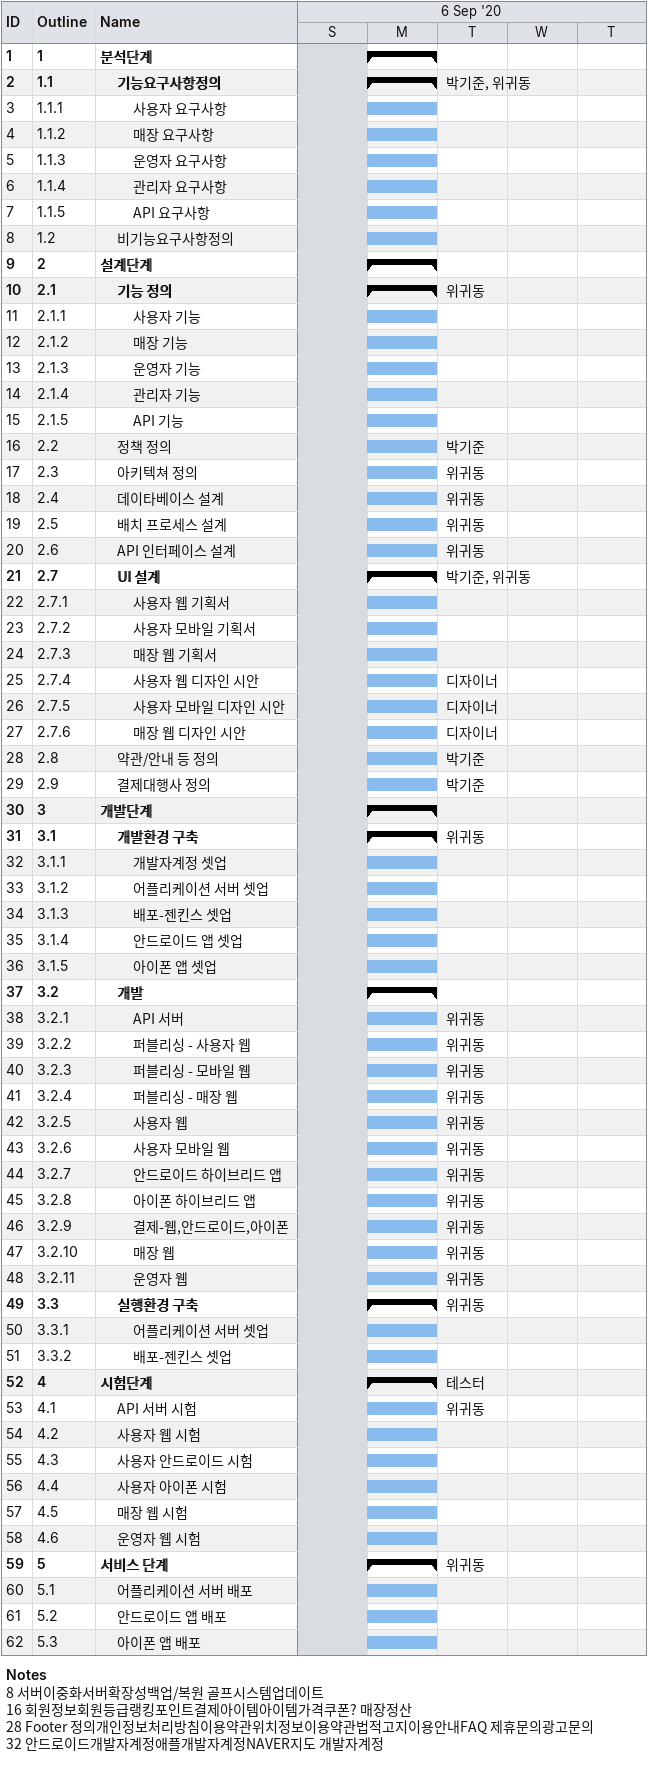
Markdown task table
| ID | WBS | Task | Start | Finish | Resources |
|---|---|---|---|---|---|
| 1 | 1 | **분석단계** | 2020-09-07 | 2020-09-07 |  |
| 2 | 1.1 | **기능요구사항정의** | 2020-09-07 | 2020-09-07 | 박기준, 위귀동 |
| 3 | 1.1.1 | 사용자 요구사항 | 2020-09-07 | 2020-09-07 |  |
| 4 | 1.1.2 | 매장 요구사항 | 2020-09-07 | 2020-09-07 |  |
| 5 | 1.1.3 | 운영자 요구사항 | 2020-09-07 | 2020-09-07 |  |
| 6 | 1.1.4 | 관리자 요구사항 | 2020-09-07 | 2020-09-07 |  |
| 7 | 1.1.5 | API 요구사항 | 2020-09-07 | 2020-09-07 |  |
| 8 | 1.2 | 비기능요구사항정의 | 2020-09-07 | 2020-09-07 |  |
| 9 | 2 | **설계단계** | 2020-09-07 | 2020-09-07 |  |
| 10 | 2.1 | **기능 정의** | 2020-09-07 | 2020-09-07 | 위귀동 |
| 11 | 2.1.1 | 사용자 기능 | 2020-09-07 | 2020-09-07 |  |
| 12 | 2.1.2 | 매장 기능 | 2020-09-07 | 2020-09-07 |  |
| 13 | 2.1.3 | 운영자 기능 | 2020-09-07 | 2020-09-07 |  |
| 14 | 2.1.4 | 관리자 기능 | 2020-09-07 | 2020-09-07 |  |
| 15 | 2.1.5 | API 기능 | 2020-09-07 | 2020-09-07 |  |
| 16 | 2.2 | 정책 정의 | 2020-09-07 | 2020-09-07 | 박기준 |
| 17 | 2.3 | 아키텍쳐 정의 | 2020-09-07 | 2020-09-07 | 위귀동 |
| 18 | 2.4 | 데이타베이스 설계 | 2020-09-07 | 2020-09-07 | 위귀동 |
| 19 | 2.5 | 배치 프로세스 설계 | 2020-09-07 | 2020-09-07 | 위귀동 |
| 20 | 2.6 | API 인터페이스 설계 | 2020-09-07 | 2020-09-07 | 위귀동 |
| 21 | 2.7 | **UI 설계** | 2020-09-07 | 2020-09-07 | 박기준, 위귀동 |
| 22 | 2.7.1 | 사용자 웹 기획서 | 2020-09-07 | 2020-09-07 |  |
| 23 | 2.7.2 | 사용자 모바일 기획서 | 2020-09-07 | 2020-09-07 |  |
| 24 | 2.7.3 | 매장 웹 기획서 | 2020-09-07 | 2020-09-07 |  |
| 25 | 2.7.4 | 사용자 웹 디자인 시안 | 2020-09-07 | 2020-09-07 | 디자이너 |
| 26 | 2.7.5 | 사용자 모바일 디자인 시안 | 2020-09-07 | 2020-09-07 | 디자이너 |
| 27 | 2.7.6 | 매장 웹 디자인 시안 | 2020-09-07 | 2020-09-07 | 디자이너 |
| 28 | 2.8 | 약관/안내 등 정의 | 2020-09-07 | 2020-09-07 | 박기준 |
| 29 | 2.9 | 결제대행사 정의 | 2020-09-07 | 2020-09-07 | 박기준 |
| 30 | 3 | **개발단계** | 2020-09-07 | 2020-09-07 |  |
| 31 | 3.1 | **개발환경 구축** | 2020-09-07 | 2020-09-07 | 위귀동 |
| 32 | 3.1.1 | 개발자계정 셋업 | 2020-09-07 | 2020-09-07 |  |
| 33 | 3.1.2 | 어플리케이션 서버 셋업 | 2020-09-07 | 2020-09-07 |  |
| 34 | 3.1.3 | 배포-젠킨스 셋업 | 2020-09-07 | 2020-09-07 |  |
| 35 | 3.1.4 | 안드로이드 앱 셋업 | 2020-09-07 | 2020-09-07 |  |
| 36 | 3.1.5 | 아이폰 앱 셋업 | 2020-09-07 | 2020-09-07 |  |
| 37 | 3.2 | **개발** | 2020-09-07 | 2020-09-07 |  |
| 38 | 3.2.1 | API 서버 | 2020-09-07 | 2020-09-07 | 위귀동 |
| 39 | 3.2.2 | 퍼블리싱 - 사용자 웹 | 2020-09-07 | 2020-09-07 | 위귀동 |
| 40 | 3.2.3 | 퍼블리싱 - 모바일 웹 | 2020-09-07 | 2020-09-07 | 위귀동 |
| 41 | 3.2.4 | 퍼블리싱 - 매장 웹 | 2020-09-07 | 2020-09-07 | 위귀동 |
| 42 | 3.2.5 | 사용자 웹 | 2020-09-07 | 2020-09-07 | 위귀동 |
| 43 | 3.2.6 | 사용자 모바일 웹 | 2020-09-07 | 2020-09-07 | 위귀동 |
| 44 | 3.2.7 | 안드로이드 하이브리드 앱 | 2020-09-07 | 2020-09-07 | 위귀동 |
| 45 | 3.2.8 | 아이폰 하이브리드 앱 | 2020-09-07 | 2020-09-07 | 위귀동 |
| 46 | 3.2.9 | 결제-웹,안드로이드,아이폰 | 2020-09-07 | 2020-09-07 | 위귀동 |
| 47 | 3.2.10 | 매장 웹 | 2020-09-07 | 2020-09-07 | 위귀동 |
| 48 | 3.2.11 | 운영자 웹 | 2020-09-07 | 2020-09-07 | 위귀동 |
| 49 | 3.3 | **실행환경 구축** | 2020-09-07 | 2020-09-07 | 위귀동 |
| 50 | 3.3.1 | 어플리케이션 서버 셋업 | 2020-09-07 | 2020-09-07 |  |
| 51 | 3.3.2 | 배포-젠킨스 셋업 | 2020-09-07 | 2020-09-07 |  |
| 52 | 4 | **시험단계** | 2020-09-07 | 2020-09-07 | 테스터 |
| 53 | 4.1 | API 서버 시험 | 2020-09-07 | 2020-09-07 | 위귀동 |
| 54 | 4.2 | 사용자 웹 시험 | 2020-09-07 | 2020-09-07 |  |
| 55 | 4.3 | 사용자 안드로이드 시험 | 2020-09-07 | 2020-09-07 |  |
| 56 | 4.4 | 사용자 아이폰 시험 | 2020-09-07 | 2020-09-07 |  |
| 57 | 4.5 | 매장 웹 시험 | 2020-09-07 | 2020-09-07 |  |
| 58 | 4.6 | 운영자 웹 시험 | 2020-09-07 | 2020-09-07 |  |
| 59 | 5 | **서비스 단계** | 2020-09-07 | 2020-09-07 | 위귀동 |
| 60 | 5.1 | 어플리케이션 서버 배포 | 2020-09-07 | 2020-09-07 |  |
| 61 | 5.2 | 안드로이드 앱 배포 | 2020-09-07 | 2020-09-07 |  |
| 62 | 5.3 | 아이폰 앱 배포 | 2020-09-07 | 2020-09-07 |  |

Notes
- 8: 서버 이중화 서버 확장성 백업/복원 골프시스템 업데이트
- 16: 회원정보 회원등급 랭킹 포인트 결제 아이템 아이템가격 쿠폰? 매장정산
- 28: Footer 정의 개인정보처리방침 이용약관 위치정보이용약관 법적고지 이용안내 FAQ 제휴문의 광고문의
- 32: 안드로이드 개발자 계정 애플 개발자 계정 NAVER지도 개발자 계정
